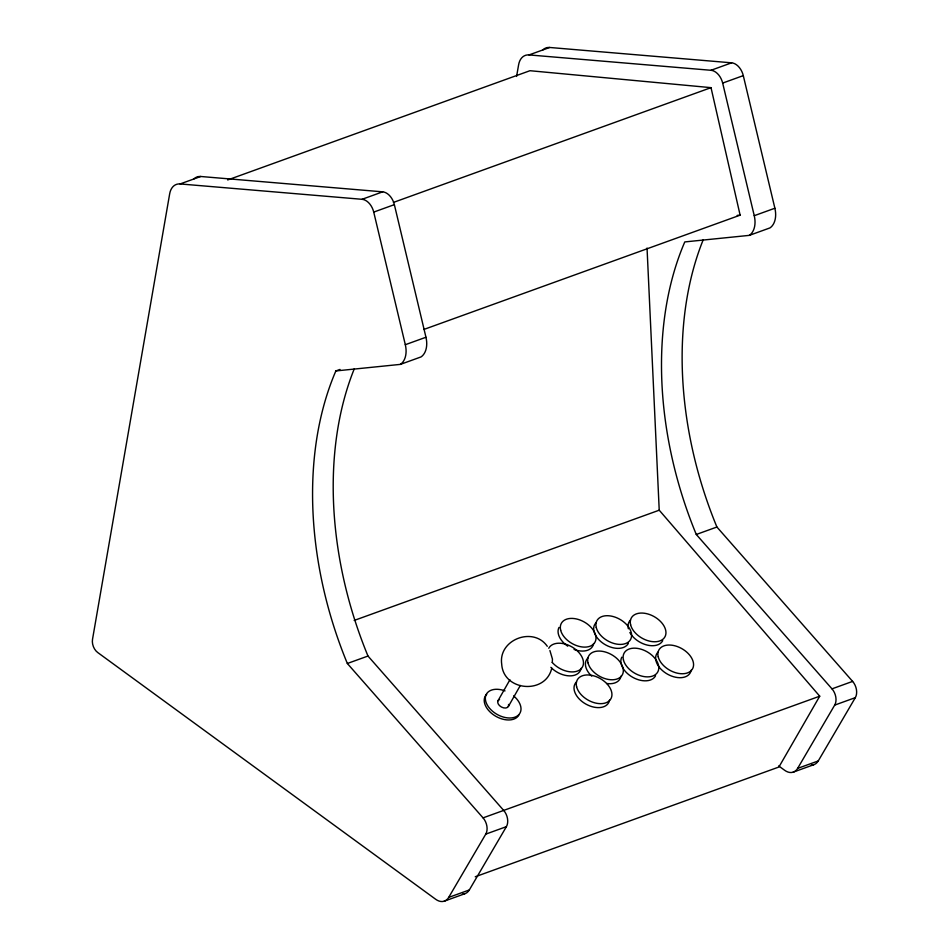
<?xml version="1.0" encoding="UTF-8"?>
<svg xmlns="http://www.w3.org/2000/svg" width="949" height="949" viewBox="0 0 949 949"><rect width="100%" height="100%" fill="white"/><g stroke="black" fill="none" stroke-linecap="round" stroke-linejoin="round"><path stroke-width="1.42" d="M552.282 662.521L552.448 659.104L549.91 650.516M516.588 76.442L518.617 64.757A18.47 12.42 70.1 0 1 529.044 54.923L549.673 47.474L731.632 62.824A14.259 9.597 70.1 0 1 743.292 75.623L774.882 208.234A20.534 13.82 70.1 0 1 769.983 227.902L749.354 235.364L684.787 241.924A317.322 213.489 70.1 0 0 696.281 534.477L831.988 688.855A11.768 7.924 70.1 0 1 834.693 705.107L797.623 768.393A15.967 10.747 70.1 0 1 784.657 770.291L778.678 765.926M551.76 668.167C545.805 694.858 503.29 691.37 501.701 664.146C498.106 639.531 533.409 626.15 547.276 646.293M497.976 700.777L509.921 679.781M508.367 706.495L520.313 685.498M647.04 248.045L659.223 510.194L819.722 696.186L778.915 767.017L475.247 876.757M485.769 834.124A11.768 7.924 70.1 0 0 483.053 817.872L347.346 663.493A317.322 213.489 70.1 0 1 335.863 370.94L400.419 364.38L421.048 356.919A20.534 13.82 70.1 0 0 425.959 337.251L394.357 204.64A14.259 9.597 70.1 0 0 382.696 191.84L200.749 176.49L180.108 183.94A18.47 12.42 70.1 0 0 169.681 193.774L92.516 639.318A10.451 7.034 70.1 0 0 97.7 652.509L435.721 899.308A15.967 10.747 70.1 0 0 448.687 897.41L485.769 834.124L506.398 826.662A11.768 7.924 70.1 0 0 503.682 810.41L367.987 656.044A317.322 213.489 70.1 0 1 354.285 368.793M462.471 894.088A15.967 10.747 70.1 0 0 469.316 889.96L506.398 826.662M811.395 765.072A15.967 10.747 70.1 0 0 818.252 760.944L855.334 697.645A11.768 7.924 70.1 0 0 852.617 681.394L716.91 527.027A317.322 213.489 70.1 0 1 703.209 239.777M227.677 179.954L529.957 70.712L711.015 87.652L740.125 215.162L423.918 329.433M529.044 54.923L710.991 70.285L731.632 62.824M180.108 183.94L362.055 199.302L382.696 191.84M710.991 70.285A14.259 9.597 70.1 0 1 722.664 83.073L743.292 75.623M393.42 202.422L711.015 87.652M362.055 199.302A14.259 9.597 70.1 0 1 373.728 212.09L394.357 204.64M749.354 235.364A20.534 13.82 70.1 0 0 754.253 215.696L774.882 208.234M400.419 364.38A20.534 13.82 70.1 0 0 405.318 344.712L425.959 337.251M335.863 370.94L339.991 369.446M354.167 620.444L659.223 510.194M696.281 534.477L716.91 527.027M347.346 663.493L367.987 656.044M831.988 688.855L852.617 681.394M483.053 817.872L819.722 696.186M834.693 705.107L855.334 697.645M797.623 768.393L818.252 760.944M793.079 772.201L813.708 764.74M448.687 897.41L469.316 889.96M444.144 901.218L464.785 893.756M737.183 215.399L740.125 215.162M722.664 83.073L754.253 215.696M373.728 212.09L405.318 344.712M193.987 178.839A18.47 12.42 70.1 0 1 200.749 176.49M542.923 49.822A18.47 12.42 70.1 0 1 549.673 47.474M518.925 714.905A19.277 12.361 29.6 0 1 494.583 715.546A19.277 12.361 29.6 0 1 486.707 694.265M581.096 668.333A19.277 12.361 29.6 0 1 569.281 675.866A19.277 12.361 29.6 0 1 550.871 667.337M609.555 700.089A19.277 12.361 29.6 0 1 586.114 704.217A19.277 12.361 29.6 0 1 576.518 681.904M620.943 676.186A19.277 12.361 29.6 0 1 606.708 683.494M591.702 676.139A19.277 12.361 29.6 0 1 587.906 658.013M593.611 643.541A19.277 12.361 29.6 0 1 574.05 649.46M567.739 646.186A19.277 12.361 29.6 0 1 559.008 627.419M628.38 643.303A19.277 12.361 29.6 0 1 604.038 643.956A19.277 12.361 29.6 0 1 596.162 622.663M655.569 675.759A19.277 12.361 29.6 0 1 632.947 677.432A19.277 12.361 29.6 0 1 621.797 657.183M691.18 670.172A19.277 12.361 29.6 0 1 667.74 674.3A19.277 12.361 29.6 0 1 658.143 651.987M662.746 640.646A19.277 12.361 29.6 0 1 647.016 645.035A19.277 12.361 29.6 0 1 629.863 632.532M628.368 628.796A19.277 12.361 29.6 0 1 630.527 620.005M548.747 648.274A19.277 12.361 29.6 0 1 574.216 648.381A19.277 12.361 29.6 0 1 579.542 670.041A19.277 12.361 29.6 0 1 552.223 662.402M513.634 695.914A19.277 12.361 29.6 0 1 513.148 717.669A19.277 12.361 29.6 0 1 485.864 701.774A19.277 12.361 29.6 0 1 505.022 690.896M508.545 704.431A5.931 3.808 29.6 0 1 501.404 707.017A5.931 3.808 29.6 0 1 499.554 699.484M560.657 630.195A19.277 12.361 29.6 0 0 589.91 646.281A19.277 12.361 29.6 0 0 583.884 621.797A19.277 12.361 29.6 0 0 560.657 630.195M596.257 627.503A19.277 12.361 29.6 0 0 625.498 643.588A19.277 12.361 29.6 0 0 619.483 619.104A19.277 12.361 29.6 0 0 596.257 627.503M630.622 624.833A19.277 12.361 29.6 0 0 659.863 640.931A19.277 12.361 29.6 0 0 653.849 616.447A19.277 12.361 29.6 0 0 630.622 624.833M576.612 686.744A19.277 12.361 29.6 0 0 605.853 702.829A19.277 12.361 29.6 0 0 599.839 678.345A19.277 12.361 29.6 0 0 576.612 686.744M588 662.841A19.277 12.361 29.6 0 0 617.241 678.938A19.277 12.361 29.6 0 0 611.227 654.454A19.277 12.361 29.6 0 0 588 662.841M623.446 659.946A19.277 12.361 29.6 0 0 652.698 676.044A19.277 12.361 29.6 0 0 646.672 651.56A19.277 12.361 29.6 0 0 623.446 659.946M658.226 656.827A19.277 12.361 29.6 0 0 687.479 672.912A19.277 12.361 29.6 0 0 681.465 648.428A19.277 12.361 29.6 0 0 658.226 656.827"/></g></svg>
